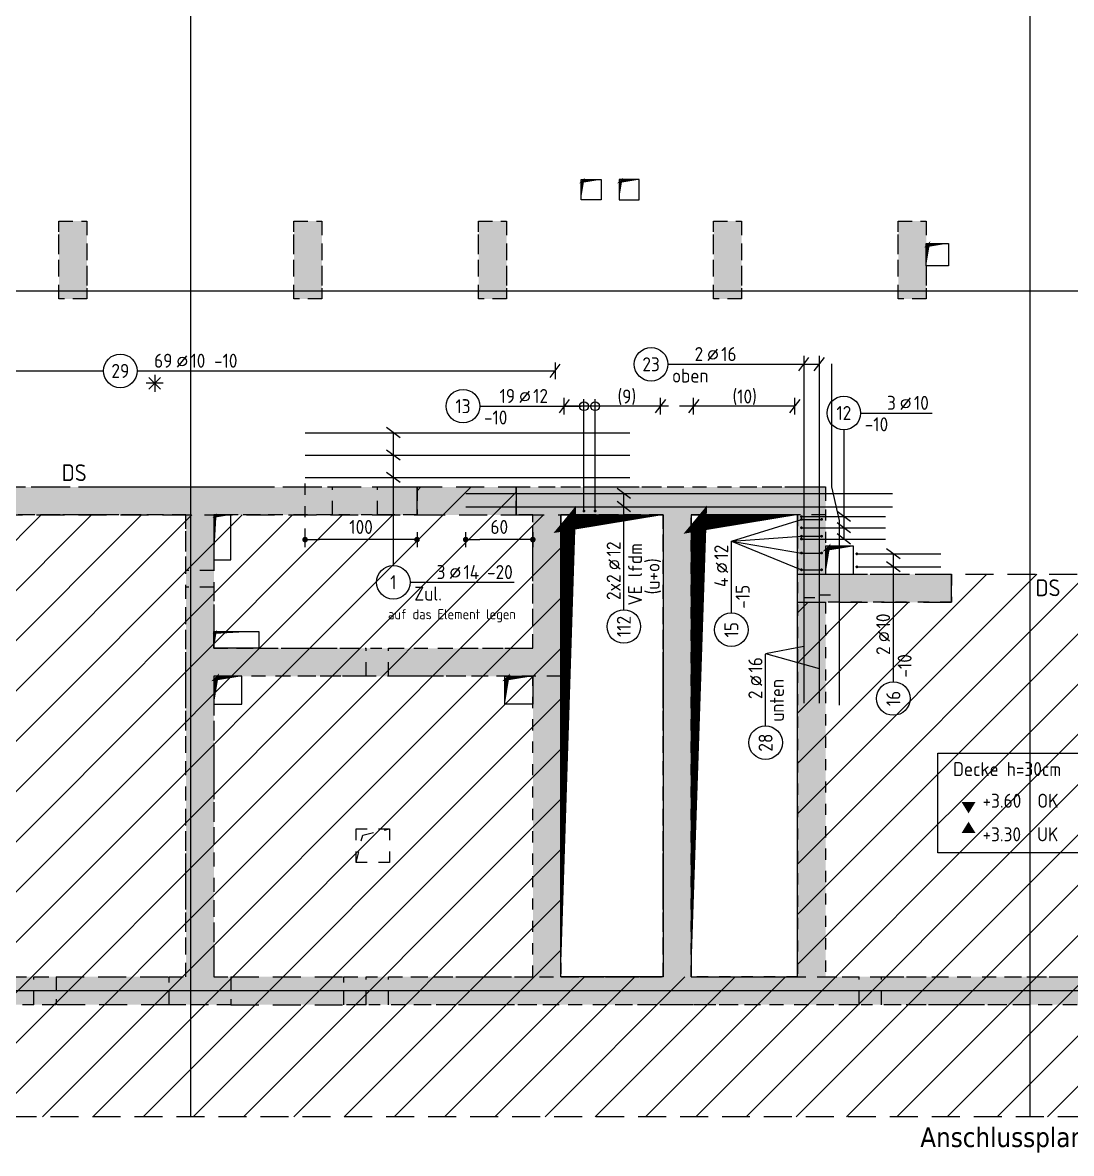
# Model space of a CAD drawing. Extents: x -10 to 76.2, y -7.1 to 49.1.
# Drawn here: x 13.05 to 22.43, y 22 to 32.1 of the extents above; entities that cross this region are included whole.
import ezdxf
from ezdxf.enums import TextEntityAlignment as Align

# ---------------------------------------------------------------- set-up
doc = ezdxf.new("R2010")
doc.units = 0
doc.header["$LTSCALE"] = 0.5
for name, pattern in [('AUSGEZOGEN', [1000.01, 1000, 0.01]), ('DASHED', [0.75, 0.5, -0.25]), ('DOT', [0.175, 0.05, -0.125]), ('HIDDEN2', [0.187, 0.125, -0.062]), ('PUNKT', [0.175, 0.05, -0.125]), ('STRICHLINIE', [0.75, 0.5, -0.25]), ('VERDECKT', [0.375, 0.25, -0.125])]:
    doc.linetypes.add(name, pattern=pattern)
for name, color, linetype in [('ACHSEN', 7, 'Continuous'), ('BETON', 7, 'Continuous'), ('DD', 7, 'Continuous'), ('DS', 7, 'Continuous'), ('EG', 7, 'Continuous'), ('grau_dunkel', 7, 'Continuous'), ('grau_hell', 7, 'Continuous'), ('grau_mittel', 7, 'Continuous'), ('HILFE', 7, 'Continuous'), ('koten', 7, 'Continuous'), ('MASSE', 7, 'Continuous'), ('OBJEKT', 7, 'Continuous'), ('RND', 7, 'Continuous'), ('SCHATTEN', 7, 'Continuous'), ('TEXT', 7, 'Continuous'), ('VERDECKT', 7, 'Continuous'), ('VERDECKT2', 7, 'Continuous')]:
    doc.layers.add(name, color=color, linetype=linetype)
doc.layers.add('NOPLOT', color=7, linetype='Continuous', plot=False)
doc.styles.add('helv', font='tahoma.ttf')
doc.styles.add('txt', font='isocp.shx')
doc.dimstyles.new('DOT_I', dxfattribs={"dimscale": 0.5, "dimtxt": 0.25, "dimasz": 0.25, "dimexe": 0.1, "dimexo": 0.3, "dimgap": 0.1, "dimtad": 1, "dimdec": 3, "dimzin": 3, "dimtxsty": 'txt', "dimblk": 'DOT', "dimblk1": 'DOT', "dimblk2": 'DOT', "dimsah": 1, "dimcen": 0.1, "dimse1": 1, "dimse2": 1, "dimazin": 0, "dimtfac": 1, "dimtdec": 4, "dimtix": 1, "dimtmove": 2, "dimatfit": 3, "dimfxl": 0, "dimtvp": 1, "dimtolj": 1, "dimtzin": 0, "dimarcsym": 0})

# ---------------------------------------------------------------- blocks, each defined once
blk = doc.blocks.new('okrd_o')
at = {"layer": 'koten', "color": 7, "linetype": 'Continuous'}
blk.add_solid([(-0.125, 0.202), (0.125, 0.202), (0, 0)], dxfattribs=at)
at = {"layer": 'koten', "style": 'txt'}
blk.add_attdef('OKRD', (0.25, 0.1), '', height=0.25, dxfattribs=at)
blk = doc.blocks.new('okrd_u')
at = {"layer": 'koten', "color": 7, "linetype": 'Continuous'}
blk.add_solid([(-0.125, -0.202), (0.125, -0.202), (0, 0)], dxfattribs=at)
at = {"layer": 'koten', "style": 'txt'}
blk.add_attdef('OKRD', (0.25, -0.35), '', height=0.25, dxfattribs=at)
blk = doc.blocks.new('lei_gre')
at = {"layer": 'RND', "color": 7, "linetype": 'Continuous'}
for p, q in [((-0.09, -0.12), (0.09, 0.12)), ((0, 0.15), (0, -0.15))]:
    blk.add_line(p, q, dxfattribs=at)
blk = doc.blocks.new('RND_LEI')
at = {"layer": 'RND', "color": 7, "linetype": 'Continuous'}
blk.add_line((1.022, 0.066), (1.19, 0.27), dxfattribs=at)
for centre, radius in [((0, 0), 0.3), ((1.106, 0.168), 0.075)]:
    blk.add_circle(centre, radius, dxfattribs=at)
at = {"layer": 'RND', "color": 7, "linetype": 'Continuous', "style": 'txt'}
blk.add_attdef('ANZ', text='', height=0.25, dxfattribs=at).set_placement((0.931, 0.057), align=Align.RIGHT)
for tag, p in [('DUM', (1.253, 0.057)), ('ABSTD', (1.674, 0.057)), ('POSTXT', (0.374, -0.327))]:
    blk.add_attdef(tag, p, '', height=0.25, dxfattribs=at)
blk.add_attdef('POSL', text='', height=0.25, dxfattribs=at).set_placement((0, 0), align=Align.MIDDLE)
blk = doc.blocks.new('DOT')
at = {"layer": 'MASSE', "color": 7, "linetype": 'Continuous'}
for p, q in [((0, 0), (-1, 0)), ((0, 0.54), (0, -0.54))]:
    blk.add_line(p, q, dxfattribs=at)
at = {"layer": 'MASSE', "color": 7, "linetype": 'Continuous', "const_width": 0.2}
blk.add_lwpolyline([(-0.1, 0, 1), (0.1, 0, 1)], format="xyb", close=True, dxfattribs=at)
blk = doc.blocks.new('*D134')
at = {"layer": 'Defpoints', "color": 0, "linetype": 'AUSGEZOGEN', "transparency": 16777216}
for p in [(17.014, 27.481), (17.014, 27.481), (17.614, 27.481)]:
    blk.add_point(p, dxfattribs=at)
at = {"layer": 'MASSE', "color": 0, "linetype": 'AUSGEZOGEN', "lineweight": -2, "transparency": 16777216}
blk.add_line((17.489, 27.481), (17.139, 27.481), dxfattribs=at)
at = {"layer": 'MASSE', "color": 0, "linetype": 'AUSGEZOGEN', "lineweight": -2, "transparency": 16777216, "xscale": 0.125, "yscale": 0.125, "zscale": 0.125, "rotation": 180}
blk.add_blockref('DOT', (17.014, 27.481), dxfattribs=at)
at = {"layer": 'MASSE', "color": 0, "linetype": 'AUSGEZOGEN', "lineweight": -2, "transparency": 16777216, "xscale": 0.125, "yscale": 0.125, "zscale": 0.125}
blk.add_blockref('DOT', (17.614, 27.481), dxfattribs=at)
at = {"layer": 'MASSE', "color": 0, "linetype": 'AUSGEZOGEN', "transparency": 16777216, "insert": (17.314, 27.594), "char_height": 0.125, "attachment_point": 5, "style": 'txt'}
blk.add_mtext('\\A1;60', dxfattribs=at)
blk = doc.blocks.new('*D135')
at = {"layer": 'Defpoints', "color": 0, "linetype": 'AUSGEZOGEN', "transparency": 16777216}
for p in [(15.579, 27.481), (15.579, 27.481), (16.579, 27.481)]:
    blk.add_point(p, dxfattribs=at)
at = {"layer": 'MASSE', "color": 0, "linetype": 'AUSGEZOGEN', "lineweight": -2, "transparency": 16777216}
blk.add_line((16.454, 27.481), (15.704, 27.481), dxfattribs=at)
at = {"layer": 'MASSE', "color": 0, "linetype": 'AUSGEZOGEN', "lineweight": -2, "transparency": 16777216, "xscale": 0.125, "yscale": 0.125, "zscale": 0.125, "rotation": 180}
blk.add_blockref('DOT', (15.579, 27.481), dxfattribs=at)
at = {"layer": 'MASSE', "color": 0, "linetype": 'AUSGEZOGEN', "lineweight": -2, "transparency": 16777216, "xscale": 0.125, "yscale": 0.125, "zscale": 0.125}
blk.add_blockref('DOT', (16.579, 27.481), dxfattribs=at)
at = {"layer": 'MASSE', "color": 0, "linetype": 'AUSGEZOGEN', "transparency": 16777216, "insert": (16.079, 27.594), "char_height": 0.125, "attachment_point": 5, "style": 'txt'}
blk.add_mtext('\\A1;100', dxfattribs=at)
blk = doc.blocks.new('748860')
at = {"layer": 'HILFE', "color": 102, "linetype": 'AUSGEZOGEN'}
for p, q in [((0.075, 0), (-0.075, 0)), ((0.053, -0.053), (-0.053, 0.053)), ((0.053, 0.053), (-0.053, -0.053)), ((0, 0.075), (0, -0.075))]:
    blk.add_line(p, q, dxfattribs=at)

msp = doc.modelspace()

# ---------------------------------------------------------------- hatches: boundary and pattern name
at = {"layer": 'EG', "linetype": 'AUSGEZOGEN'}
h = msp.add_hatch(dxfattribs=at)
h.set_pattern_fill('DOTS', scale=0.8, double=1)
h.set_pattern_definition([(0, (-74.13047, 377.732794), (0.025, 0.05), [0, -0.05])])
h.paths.add_polyline_path([(39.4295, 37.5263), (39.4295, 29.8263), (39.2795, 29.8263), (39.2795, 29.5763), (39.6795, 29.5763), (39.6795, 37.5263), (43.1545, 37.5263), (43.1545, 32.8263), (43.4545, 32.8263), (43.4545, 37.8263), (36.9295, 37.8263), (36.9295, 29.5763), (38.3945, 29.5763), (38.3945, 29.8263), (37.1795, 29.8263), (37.1795, 37.5263)])
h.paths.add_polyline_path([(43.1545, 29.5763), (43.4545, 29.5763), (43.4545, 30.3263), (43.1545, 30.3263)], flags=17)
h.paths.add_polyline_path([(43.4545, 23.3013), (43.4545, 23.6013), (43.1545, 23.6013), (43.1545, 23.3013)])
h.paths.add_polyline_path([(8.4295, 27.7013), (14.5145, 27.7013), (14.5145, 23.5763), (14.3645, 23.5763), (14.3645, 23.3263), (14.9145, 23.3263), (14.9145, 23.5763), (14.7645, 23.5763), (14.7645, 26.2613), (17.6145, 26.2613), (17.6145, 23.5763), (15.9245, 23.5763), (15.9245, 23.3263), (28.8495, 23.3263), (28.8495, 23.5763), (20.2295, 23.5763), (20.2295, 26.9213), (21.3545, 26.9213), (21.3545, 27.1713), (20.2295, 27.1713), (20.2295, 27.9513), (17.4645, 27.9513), (17.4645, 27.7013), (17.6145, 27.7013), (17.6145, 26.5113), (14.7645, 26.5113), (14.7645, 27.7013), (16.5795, 27.7013), (16.5795, 27.9513), (8.1795, 27.9513), (8.1795, 23.3263), (8.5792, 23.3263), (8.5792, 23.5763), (8.4295, 23.5763)])
h.paths.add_polyline_path([(9.5895, 23.5763), (9.5895, 23.3263), (13.3545, 23.3263), (13.3545, 23.5763)], flags=17)
h.paths.add_polyline_path([(17.8645, 23.5763), (18.7795, 23.5763), (18.7795, 27.7013), (17.8645, 27.7013)], flags=16)
h.paths.add_polyline_path([(19.9795, 27.7013), (19.0295, 27.7013), (19.0295, 23.5763), (19.9795, 23.5763)], flags=16)
h.paths.add_polyline_path([(22.7545, 27.1713), (22.7545, 26.9213), (25.1045, 26.9213), (25.1045, 27.1713)], flags=17)
h.paths.add_polyline_path([(28.6545, 26.9213), (28.6545, 27.1713), (26.5045, 27.1713), (26.5045, 26.9213)], flags=17)
h.paths.add_polyline_path([(30.0545, 27.1713), (30.0545, 26.9213), (31.1045, 26.9213), (31.1045, 23.5763), (29.8595, 23.5763), (29.8595, 23.3263), (31.5045, 23.3263), (31.5045, 23.5763), (31.3545, 23.5763), (31.3545, 25.5513), (31.5045, 25.5513), (31.5045, 25.8013), (31.3545, 25.8013), (31.3545, 27.7013), (36.9295, 27.7013), (36.9295, 26.836), (37.1795, 26.836), (37.1795, 27.9513), (31.1045, 27.9513), (31.1045, 27.1713)])
h.paths.add_polyline_path([(32.3895, 25.8013), (32.3895, 25.5513), (33.9795, 25.5513), (33.9795, 23.5763), (32.3895, 23.5763), (32.3895, 23.3263), (37.1795, 23.3263), (37.1795, 24.0363), (36.9295, 24.0363), (36.9295, 23.5763), (34.2295, 23.5763), (34.2295, 25.5513), (36.9295, 25.5513), (36.9295, 25.0863), (37.1795, 25.0863), (37.1795, 25.951), (36.9295, 25.951), (36.9295, 25.8013)])
h.paths.add_polyline_path([(34.2295, 29.6313), (34.4795, 29.6313), (34.4795, 30.3263), (34.2295, 30.3263)])
h.paths.add_polyline_path([(32.3795, 30.3263), (32.1295, 30.3263), (32.1295, 29.6313), (32.3795, 29.6313)])
h.paths.add_polyline_path([(30.7295, 30.3263), (30.4795, 30.3263), (30.4795, 29.6313), (30.7295, 29.6313)])
h.paths.add_polyline_path([(28.6295, 30.3263), (28.3795, 30.3263), (28.3795, 29.6313), (28.6295, 29.6313)])
h.paths.add_polyline_path([(26.7295, 29.6313), (26.9795, 29.6313), (26.9795, 30.3263), (26.7295, 30.3263)])
h.paths.add_polyline_path([(24.8795, 30.3263), (24.6295, 30.3263), (24.6295, 29.6313), (24.8795, 29.6313)])
h.paths.add_polyline_path([(23.2295, 30.3263), (22.9795, 30.3263), (22.9795, 29.6313), (23.2295, 29.6313)])
h.paths.add_polyline_path([(21.1295, 30.3263), (20.8795, 30.3263), (20.8795, 29.6313), (21.1295, 29.6313)])
h.paths.add_polyline_path([(19.4795, 30.3263), (19.2295, 30.3263), (19.2295, 29.6313), (19.4795, 29.6313)])
h.paths.add_polyline_path([(17.3795, 30.3263), (17.1295, 30.3263), (17.1295, 29.6313), (17.3795, 29.6313)])
h.paths.add_polyline_path([(15.4795, 29.6313), (15.7295, 29.6313), (15.7295, 30.3263), (15.4795, 30.3263)])
h.paths.add_polyline_path([(13.3795, 29.6313), (13.6295, 29.6313), (13.6295, 30.3263), (13.3795, 30.3263)])
h.paths.add_polyline_path([(9.4645, 29.8263), (9.4645, 29.5763), (10.9295, 29.5763), (10.9295, 37.8263), (4.5295, 37.8263), (4.5295, 30.7513), (4.4795, 30.7513), (4.4795, 26.0213), (4.0245, 26.0213), (4.0245, 25.7213), (4.6895, 25.7213), (4.6895, 37.5263), (8.1795, 37.5263), (8.1795, 29.5763), (8.5795, 29.5763), (8.5795, 29.8263), (8.4295, 29.8263), (8.4295, 37.5263), (10.6795, 37.5263), (10.6795, 29.8263)])
h.paths.add_polyline_path([(14.7045, 37.5263), (14.7045, 37.8263), (14.4045, 37.8263), (14.4045, 37.5263)])
h.paths.add_polyline_path([(21.9045, 37.8263), (21.9045, 37.5263), (22.2045, 37.5263), (22.2045, 37.8263)])
h.paths.add_polyline_path([(29.7045, 37.5263), (29.7045, 37.8263), (29.4045, 37.8263), (29.4045, 37.5263)])
h.paths.add_polyline_path([(4.4795, 22.3263), (4.6895, 22.3263), (4.6895, 23.6713), (4.0245, 23.6713), (4.0245, 23.3713), (4.4795, 23.3713)])
at = {"layer": 'grau_hell', "linetype": 'AUSGEZOGEN'}
h = msp.add_hatch(dxfattribs=at)
h.set_pattern_fill('ANSI31', color=9, scale=0.1, style=0, double=1)
h.set_pattern_definition([(45, (74.48588, 23.86048), (-0.2245064, 0.2245064), [])])
h.paths.add_polyline_path([(8.1795, 32.3363), (6.7295, 32.3363), (6.7295, 32.1963), (6.2045, 32.1963), (6.2045, 32.3363), (4.5295, 32.3363), (4.5295, 30.7513), (4.4795, 30.7513), (4.4795, 26.0213), (4.0245, 26.0213), (4.0245, 23.3713), (4.4795, 23.3713), (4.4795, 22.3263), (43.4545, 22.3263), (43.4545, 33.3363), (41.7045, 33.3363), (41.7045, 33.1963), (41.1295, 33.1963), (41.1295, 33.3363), (39.6795, 33.3363), (39.6795, 29.5763), (39.2795, 29.5763), (39.2795, 29.8263), (38.3945, 29.8263), (38.3945, 29.5763), (36.9295, 29.5763), (36.9295, 27.7013), (31.3545, 27.7013), (31.3545, 23.3263), (23.867, 23.3263), (23.867, 26.9213), (22.7545, 26.9213), (22.7545, 27.1713), (21.3545, 27.1713), (21.3545, 26.9213), (19.9795, 26.9213), (19.9795, 23.5763), (17.8645, 23.5763), (17.8645, 27.7013), (17.4645, 27.7013), (17.4645, 27.9513), (16.5795, 27.9513), (16.5795, 27.7013), (10.9295, 27.7013), (10.9295, 29.5763), (9.4645, 29.5763), (9.4645, 29.8263), (8.5795, 29.8263), (8.5795, 29.5763), (8.1795, 29.5763)])
at = {"layer": 'grau_hell'}
h = msp.add_hatch(color=9, dxfattribs=at)
h.paths.add_polyline_path([(15.8245, 27.9513), (15.8245, 27.7013), (16.2245, 27.7013), (16.2245, 27.9513)])
h.paths.add_polyline_path([(9.8294, 29.8263), (9.6295, 29.8263), (9.6295, 29.5763), (9.8294, 29.5763)])
h = msp.add_hatch(color=9, dxfattribs=at)
h.paths.add_polyline_path([(19.9795, 27.1713), (19.9795, 26.9213), (21.3545, 26.9213), (21.3545, 27.1713)])
h.paths.add_polyline_path([(23.867, 26.9213), (23.867, 23.5763), (24.217, 23.5763), (24.217, 27.1713), (22.7545, 27.1713), (22.7545, 26.9213)])
at = {"layer": 'grau_mittel'}
h = msp.add_hatch(color=61, dxfattribs=at)
h.paths.add_polyline_path([(43.1545, 33.5443), (43.1545, 32.8263), (43.4545, 32.8263), (43.4545, 37.8263), (36.9295, 37.8263), (36.9295, 36.2863), (37.1795, 36.2863), (37.1795, 37.5263), (39.4295, 37.5263), (39.4295, 29.8263), (38.3045, 29.8263), (38.3045, 29.5763), (39.6795, 29.5763), (39.6795, 37.5263), (43.1545, 37.5263)])
h.paths.add_polyline_path([(43.4545, 32.8263), (43.1545, 32.8263), (43.1545, 30.3263), (43.4545, 30.3263)], flags=17)
h.paths.add_polyline_path([(43.4545, 30.3263), (43.1545, 30.3263), (43.1545, 29.5763), (43.4545, 29.5763)], flags=17)
h.paths.add_polyline_path([(43.1545, 23.6013), (43.4545, 23.6013), (43.4545, 29.5763), (43.1545, 29.5763)])
h.paths.add_polyline_path([(43.4545, 23.3013), (43.4545, 23.6013), (43.1545, 23.6013), (43.1545, 23.3013)])
h.paths.add_polyline_path([(43.4545, 23.3013), (43.1545, 23.3013), (43.1545, 22.3263), (43.4545, 22.3263)])
h.paths.add_polyline_path([(37.1795, 36.2863), (36.9295, 36.2863), (36.9295, 35.1513), (37.1795, 35.1513)], flags=17)
h.paths.add_polyline_path([(36.9295, 29.8263), (35.8795, 29.8263), (35.8795, 29.5763), (37.1795, 29.5763), (37.1795, 35.1513), (36.9295, 35.1513)])
h.paths.add_polyline_path([(37.3795, 29.8263), (37.1795, 29.8263), (37.1795, 29.5763), (37.3795, 29.5763)], flags=17)
h.paths.add_polyline_path([(38.3045, 29.5763), (38.3045, 29.8263), (37.5794, 29.8263), (37.5794, 29.5763)], flags=17)
h.paths.add_polyline_path([(35.8795, 28.5013), (36.1295, 28.5013), (36.1295, 29.5763), (35.8795, 29.5763)])
h.paths.add_polyline_path([(36.7295, 27.9513), (36.7295, 27.7013), (37.1795, 27.7013), (37.1795, 27.9513)])
h.paths.add_polyline_path([(36.1295, 27.7013), (36.1295, 27.9513), (33.3345, 27.9513), (33.3345, 27.7013)])
h.paths.add_polyline_path([(32.7345, 27.7013), (32.7345, 27.9513), (31.1045, 27.9513), (31.1045, 26.9213), (31.3545, 26.9213), (31.3545, 27.7013)])
h.paths.add_polyline_path([(31.3545, 26.7213), (31.1045, 26.7213), (31.1045, 25.5513), (31.5045, 25.5513), (31.5045, 25.8013), (31.3545, 25.8013), (31.3545, 25.8013)])
h.paths.add_polyline_path([(32.3895, 25.5513), (32.3895, 25.8013), (31.5045, 25.8013), (31.5045, 25.5513)])
h.paths.add_polyline_path([(32.3895, 25.8013), (32.3895, 25.5513), (33.9795, 25.5513), (33.9795, 23.5763), (33.6945, 23.5763), (33.6945, 23.3263), (37.1795, 23.3263), (37.1795, 24.0363), (36.9295, 24.0363), (36.9295, 23.5763), (34.2295, 23.5763), (34.2295, 25.5513), (36.9295, 25.5513), (36.9295, 25.0863), (37.1795, 25.0863), (37.1795, 25.3363), (37.0995, 25.3363), (37.0995, 25.4863), (37.1795, 25.4863), (37.1795, 25.951), (36.9295, 25.951), (36.9295, 25.8013)])
h.paths.add_polyline_path([(36.9295, 25.951), (37.1795, 25.951), (37.1795, 26.836), (36.9295, 26.836)])
h.paths.add_polyline_path([(37.1795, 26.836), (37.1795, 27.1013), (36.9295, 27.1013), (36.9295, 26.836)])
h.paths.add_polyline_path([(37.1795, 25.0863), (36.9295, 25.0863), (36.9295, 24.0363), (37.1795, 24.0363)], flags=17)
h.paths.add_polyline_path([(32.3895, 23.5763), (32.3895, 23.3263), (33.0945, 23.3263), (33.0945, 23.5763)])
h.paths.add_polyline_path([(32.3895, 23.3263), (32.3895, 23.5763), (31.5045, 23.5763), (31.5045, 23.3263)])
h.paths.add_polyline_path([(31.5045, 23.3263), (31.5045, 23.5763), (31.3545, 23.5763), (31.3545, 25.3513), (31.1045, 25.3513), (31.1045, 23.5763), (30.1045, 23.5763), (30.1045, 23.3263)])
h.paths.add_polyline_path([(20.7295, 23.5763), (20.7295, 23.3263), (29.9045, 23.3263), (29.9045, 23.5763)])
h.paths.add_polyline_path([(20.5295, 23.3263), (20.5295, 23.5763), (19.0295, 23.5763), (19.0295, 27.7013), (19.9795, 27.7013), (20.2295, 27.7013), (20.2295, 27.9513), (17.4645, 27.9513), (17.4645, 27.7013), (17.6145, 27.7013), (17.6145, 26.5113), (16.3245, 26.5113), (16.3245, 26.2613), (17.8645, 26.2613), (17.8645, 27.7013), (18.7795, 27.7013), (18.7795, 23.5763), (17.8645, 23.5763), (16.3245, 23.5763), (16.3245, 23.3263)])
h.paths.add_polyline_path([(15.9245, 23.3263), (16.1245, 23.3263), (16.1245, 23.5763), (15.9245, 23.5763)])
h.paths.add_polyline_path([(15.9245, 23.3263), (15.9245, 23.5763), (14.9145, 23.5763), (14.9145, 23.3263)])
h.paths.add_polyline_path([(14.9145, 23.3263), (14.9145, 23.5763), (14.7645, 23.5763), (14.7645, 26.2613), (15.0145, 26.2613), (16.1245, 26.2613), (16.1245, 26.5113), (14.7645, 26.5113), (14.7645, 26.6613), (14.7645, 27.0563), (14.5145, 27.0563), (14.5145, 23.5763), (14.3645, 23.5763), (14.3645, 23.3263)])
h.paths.add_polyline_path([(14.3645, 23.3263), (14.3645, 23.5763), (13.3545, 23.5763), (13.3545, 23.3263)])
h.paths.add_polyline_path([(13.1545, 23.3263), (13.3545, 23.3263), (13.3545, 23.5763), (13.1545, 23.5763)], flags=16)
h.paths.add_polyline_path([(12.9545, 23.3263), (12.9545, 23.5763), (9.9895, 23.5763), (9.9895, 23.3263)], flags=16)
h.paths.add_polyline_path([(9.5895, 23.3263), (9.7895, 23.3263), (9.7895, 23.5763), (9.5895, 23.5763)], flags=16)
h.paths.add_polyline_path([(9.5895, 23.3263), (9.5895, 23.5763), (8.5795, 23.5763), (8.5795, 23.3263)])
h.paths.add_polyline_path([(8.5795, 23.3263), (8.5795, 23.5763), (8.4295, 23.5763), (8.4295, 27.7013), (14.5145, 27.7013), (14.5145, 27.2063), (14.7645, 27.2063), (14.7645, 27.7013), (14.9145, 27.7013), (15.8245, 27.7013), (15.8245, 27.9513), (8.1795, 27.9513), (8.1795, 23.3263)])
h.paths.add_polyline_path([(16.5795, 27.7013), (16.5795, 27.9513), (16.2245, 27.9513), (16.2245, 27.7013)])
h.paths.add_polyline_path([(17.4645, 27.7013), (17.4645, 27.9513), (16.5795, 27.9513), (16.5795, 27.7013)], flags=17)
h.paths.add_polyline_path([(10.6795, 27.9513), (10.9295, 27.9513), (10.9295, 29.5763), (10.6795, 29.5763)])
h.paths.add_polyline_path([(10.9295, 37.8263), (4.5295, 37.8263), (4.5295, 30.7513), (4.4795, 30.7513), (4.4795, 26.0213), (4.0245, 26.0213), (4.0245, 25.7213), (4.6895, 25.7213), (4.6895, 37.5263), (4.7545, 37.5263), (4.7545, 37.5263), (8.1795, 37.5263), (8.1795, 32.6613), (8.1795, 29.5763), (9.5545, 29.5763), (9.5545, 29.8263), (8.4295, 29.8263), (8.4295, 37.5263), (8.6295, 37.5263), (10.6795, 37.5263), (10.6795, 36.2863), (10.9295, 36.2863)])
h.paths.add_polyline_path([(10.6795, 35.1513), (10.9295, 35.1513), (10.9295, 36.2863), (10.6795, 36.2863)])
h.paths.add_polyline_path([(10.6795, 29.5763), (10.9295, 29.5763), (10.9295, 35.1513), (10.6795, 35.1513)])
h.paths.add_polyline_path([(9.9795, 29.8263), (9.8294, 29.8263), (9.8294, 29.5763), (10.6795, 29.5763), (10.6795, 29.8263)], flags=17)
h.paths.add_polyline_path([(9.6295, 29.8263), (9.5545, 29.8263), (9.5545, 29.5763), (9.6295, 29.5763)], flags=17)
h.paths.add_polyline_path([(10.9295, 37.8263), (10.9295, 37.5263), (14.4045, 37.5263), (14.4045, 37.8263)])
h.paths.add_polyline_path([(14.7045, 37.8263), (14.4045, 37.8263), (14.4045, 37.5263), (14.7045, 37.5263)])
h.paths.add_polyline_path([(21.9045, 37.5263), (21.9045, 37.8263), (14.7045, 37.8263), (14.7045, 37.5263)])
h.paths.add_polyline_path([(22.2045, 37.5263), (22.2045, 37.8263), (21.9045, 37.8263), (21.9045, 37.5263)])
h.paths.add_polyline_path([(29.4045, 37.5263), (29.4045, 37.8263), (22.2045, 37.8263), (22.2045, 37.5263)])
h.paths.add_polyline_path([(29.4045, 37.5263), (29.7045, 37.5263), (29.7045, 37.8263), (29.4045, 37.8263)])
h.paths.add_polyline_path([(36.9295, 37.5263), (36.9295, 37.8263), (29.7045, 37.8263), (29.7045, 37.5263)])
h.paths.add_polyline_path([(4.7545, 25.7213), (4.4045, 25.7213), (4.4045, 23.6713), (4.7545, 23.6713)])
h.paths.add_polyline_path([(4.0245, 23.6713), (4.0245, 23.3713), (4.4795, 23.3713), (4.4795, 22.3263), (4.6895, 22.3263), (4.6895, 23.6713)])
h.paths.add_polyline_path([(13.3795, 29.6313), (13.6295, 29.6313), (13.6295, 30.3263), (13.3795, 30.3263)])
h.paths.add_polyline_path([(15.4795, 29.6313), (15.7295, 29.6313), (15.7295, 30.3263), (15.4795, 30.3263)])
h.paths.add_polyline_path([(17.3795, 30.3263), (17.1295, 30.3263), (17.1295, 29.6313), (17.3795, 29.6313)])
h.paths.add_polyline_path([(19.4795, 30.3263), (19.2295, 30.3263), (19.2295, 29.6313), (19.4795, 29.6313)])
h.paths.add_polyline_path([(20.8795, 29.6313), (21.1295, 29.6313), (21.1295, 30.3263), (20.8795, 30.3263)])
h.paths.add_polyline_path([(23.2295, 30.3263), (22.9795, 30.3263), (22.9795, 29.6313), (23.2295, 29.6313)])
h.paths.add_polyline_path([(24.6295, 29.6313), (24.8795, 29.6313), (24.8795, 30.3263), (24.6295, 30.3263)])
h.paths.add_polyline_path([(26.9795, 30.3263), (26.7295, 30.3263), (26.7295, 29.6313), (26.9795, 29.6313)])
h.paths.add_polyline_path([(28.6295, 30.3263), (28.3795, 30.3263), (28.3795, 29.6313), (28.6295, 29.6313)])
h.paths.add_polyline_path([(30.7295, 30.3263), (30.4795, 30.3263), (30.4795, 29.6313), (30.7295, 29.6313)])
h.paths.add_polyline_path([(32.3795, 30.3263), (32.1295, 30.3263), (32.1295, 29.6313), (32.3795, 29.6313)])
h.paths.add_polyline_path([(34.4795, 30.3263), (34.2295, 30.3263), (34.2295, 29.6313), (34.4795, 29.6313)])
h.paths.add_polyline_path([(39.6795, 29.8263), (39.6795, 29.5763), (43.1545, 29.5763), (43.1545, 29.8263)])

# ---------------------------------------------------------------- linework, layer by layer
at = {"layer": 'ACHSEN', "color": 140, "linetype": 'AUSGEZOGEN'}
for p, q in [((14.5545, 39.8263), (14.5545, 22.3263)), ((22.0545, 39.8263), (22.0545, 22.3263)), ((43.4545, 29.7013), (2.2545, 29.7013)), ((43.4545, 23.4513), (2.2545, 23.4513))]:
    msp.add_line(p, q, dxfattribs=at)
at = {"layer": 'BETON', "color": 6, "linetype": 'AUSGEZOGEN'}
for points in [[(18.0445, 30.6963), (18.2245, 30.6963), (18.2245, 30.5163), (18.0445, 30.5163)], [(18.5645, 30.6963), (18.3845, 30.6963), (18.3845, 30.5163), (18.5645, 30.5163)], [(21.1295, 30.1263), (21.3295, 30.1263), (21.3295, 29.9263), (21.1295, 29.9263)], [(14.9145, 27.7013), (14.7645, 27.7013), (14.7645, 27.3013), (14.9145, 27.3013)], [(18.7795, 23.5763), (17.8645, 23.5763), (17.8645, 27.7013), (18.7795, 27.7013)], [(19.0295, 23.5763), (19.9795, 23.5763), (19.9795, 27.7013), (19.0295, 27.7013)], [(20.4795, 27.4213), (20.2295, 27.4213), (20.2295, 27.1713), (20.4795, 27.1713)], [(14.7645, 26.6613), (15.1645, 26.6613), (15.1645, 26.5113), (14.7645, 26.5113)], [(15.0145, 26.2613), (14.7645, 26.2613), (14.7645, 26.0113), (15.0145, 26.0113)], [(17.3645, 26.2613), (17.6145, 26.2613), (17.6145, 26.0113), (17.3645, 26.0113)]]:
    msp.add_lwpolyline(points, close=True, dxfattribs=at)
at = {"layer": 'DD', "color": 7, "linetype": 'HIDDEN2'}
for p, q in [((16.0936, 24.8413), (16.3345, 24.8963)), ((16.0345, 24.5963), (16.0936, 24.8413))]:
    msp.add_line(p, q, dxfattribs=at)
msp.add_lwpolyline([(16.0345, 24.8963), (16.3345, 24.8963), (16.3345, 24.5963), (16.0345, 24.5963)], close=True, dxfattribs=at)
at = {"layer": 'DS', "color": 1, "linetype": 'DASHED'}
for p, q in [((10.9295, 27.9513), (17.4645, 27.9513)), ((16.5795, 27.7013), (16.5795, 27.9513)), ((17.4645, 27.9513), (17.4645, 27.7013)), ((10.9295, 27.7013), (16.5795, 27.7013)), ((17.4645, 27.7013), (17.8645, 27.7013)), ((19.9795, 27.1713), (24.217, 27.1713)), ((21.3545, 26.9213), (21.3545, 27.1713)), ((19.9795, 26.9213), (21.3545, 26.9213))]:
    msp.add_line(p, q, dxfattribs=at)
at = {"layer": 'EG', "color": 7, "linetype": 'PUNKT', "lineweight": -2}
for points in [[(13.3795, 30.3263), (13.6295, 30.3263), (13.6295, 29.6313), (13.3795, 29.6313)], [(15.4795, 30.3263), (15.7295, 30.3263), (15.7295, 29.6313), (15.4795, 29.6313)], [(17.1295, 30.3263), (17.3795, 30.3263), (17.3795, 29.6313), (17.1295, 29.6313)], [(19.2295, 30.3263), (19.4795, 30.3263), (19.4795, 29.6313), (19.2295, 29.6313)], [(20.8795, 30.3263), (21.1295, 30.3263), (21.1295, 29.6313), (20.8795, 29.6313)], [(18.7795, 27.7013), (17.8645, 27.7013), (17.8645, 23.5763), (18.7795, 23.5763)], [(19.0295, 27.7013), (19.9795, 27.7013), (19.9795, 23.5763), (19.0295, 23.5763)], [(9.5895, 23.5763), (13.3545, 23.5763), (13.3545, 23.3263), (9.5895, 23.3263)]]:
    msp.add_lwpolyline(points, close=True, dxfattribs=at)
for points in [[(8.1795, 27.9513), (16.5795, 27.9513), (16.5795, 27.7013), (14.7645, 27.7013), (14.7645, 26.5113), (17.6145, 26.5113), (17.6145, 27.7013), (17.4645, 27.7013), (17.4645, 27.9513), (20.2295, 27.9513), (20.2295, 27.1713), (21.3545, 27.1713), (21.3545, 26.9213), (20.2295, 26.9213), (20.2295, 23.5763), (28.8495, 23.5763)], [(28.8495, 23.3263), (15.9245, 23.3263), (15.9245, 23.5763), (17.6145, 23.5763), (17.6145, 26.2613), (14.7645, 26.2613), (14.7645, 23.5763), (14.9145, 23.5763), (14.9145, 23.3263), (14.3645, 23.3263), (14.3645, 23.5763), (14.5145, 23.5763), (14.5145, 27.7013), (8.4295, 27.7013), (8.4295, 23.5763), (8.5792, 23.5763), (8.5792, 23.3263), (8.1795, 23.3263), (8.1795, 27.9513)]]:
    msp.add_lwpolyline(points, dxfattribs=at)
at = {"layer": 'grau_dunkel', "color": 21}
for points in [[(17.8645, 23.5763, 0, 0.1335, 0), (17.9312, 27.7002, 0, 0, 0), (17.8705, 27.6269, 0.1492, 0, 0), (18.7795, 27.7013, 0, 0, 0)], [(19.0295, 23.5763, 0, 0.1388, 0), (19.0989, 27.7001, 0, 0, 0), (19.0358, 27.6241, 0.1549, 0, 0), (19.9795, 27.7013, 0, 0, 0)]]:
    msp.add_lwpolyline(points, format="xyseb", dxfattribs=at)
at = {"layer": 'HILFE', "color": 102, "linetype": 'DOT'}
msp.add_line((15.5795, 27.4812), (15.5795, 28.036), dxfattribs=at)
at = {"layer": 'HILFE', "color": 102, "linetype": 'DASHED'}
msp.add_line((43.5545, 22.3263), (2.7545, 22.3263), dxfattribs=at)
at = {"layer": 'NOPLOT', "color": 191, "linetype": 'Continuous'}
msp.add_lwpolyline([(20.2827, 29.0513), (20.2827, 27.9513), (20.3527, 27.6513), (20.3527, 26.0013)], dxfattribs=at)
at = {"layer": 'OBJEKT', "color": 1, "linetype": 'AUSGEZOGEN'}
msp.add_lwpolyline([(21.2334, 25.5722), (22.5452, 25.5722), (22.5452, 24.6831), (21.2334, 24.6831)], close=True, dxfattribs=at)
at = {"layer": 'RND', "color": 7, "linetype": 'AUSGEZOGEN'}
for p, q in [((10.9846, 28.9879), (13.7779, 28.9879)), ((14.0779, 28.9879), (17.8127, 28.9879)), ((18.8207, 29.0473), (19.4607, 29.0473)), ((17.1401, 28.6729), (18.0464, 28.6729)), ((18.7534, 28.6729), (17.8936, 28.6729)), ((19.9541, 28.6729), (19.0511, 28.6729)), ((20.5431, 28.6117), (21.1831, 28.6117)), ((18.427, 26.8552), (18.427, 27.5152)), ((19.3882, 26.8261), (19.3882, 27.4661)), ((16.5176, 27.1001), (17.4485, 27.1001)), ((20.8357, 26.2116), (20.8357, 26.8516)), ((19.6938, 25.8175), (19.6938, 26.4575))]:
    msp.add_line(p, q, dxfattribs=at)
at = {"layer": 'RND', "color": 102, "linetype": 'AUSGEZOGEN'}
for p, q in [((19.4607, 29.0473), (20.1742, 29.0473)), ((16.3676, 27.2501), (16.3676, 28.436)), ((20.3931, 28.4617), (20.3931, 27.4865)), ((18.427, 27.5152), (18.427, 27.8919)), ((19.3882, 27.4661), (20.0145, 27.6614)), ((19.3882, 27.4661), (20.0145, 27.5114)), ((19.3882, 27.4661), (20.0145, 27.2114)), ((19.3882, 27.4661), (20.0145, 27.3614)), ((20.8357, 26.8516), (20.8357, 27.354)), ((19.6938, 26.4634), (20.0349, 26.5294)), ((19.6938, 26.4634), (20.1742, 26.3284))]:
    msp.add_line(p, q, dxfattribs=at)
at = {"layer": 'RND', "color": 7, "linetype": 'VERDECKT'}
msp.add_line((19.0511, 28.6729), (18.7534, 28.6729), dxfattribs=at)
at = {"layer": 'RND', "color": 1, "linetype": 'AUSGEZOGEN'}
for points in [[(20.0349, 29.0213), (20.0349, 26.0213)], [(20.1742, 29.0213), (20.1742, 26.0213)], [(18.0707, 27.7363), (18.0707, 28.7363)], [(18.1707, 27.7363), (18.1707, 28.7363)], [(15.5795, 28.436), (18.4795, 28.436)], [(15.5795, 28.236), (18.4795, 28.236)], [(15.5795, 28.036), (18.4795, 28.036)], [(17.0145, 27.8919), (20.8295, 27.8919)], [(17.0145, 27.7752), (20.8295, 27.7752)], [(20.0145, 27.6865), (20.7645, 27.6865)], [(20.0145, 27.6614), (20.1945, 27.6614)], [(20.0145, 27.5865), (20.7645, 27.5865)], [(20.0145, 27.5114), (20.1945, 27.5114)], [(20.0145, 27.4865), (20.7645, 27.4865)], [(20.0145, 27.3614), (20.1945, 27.3614)], [(20.5095, 27.354), (21.2595, 27.354)], [(20.0145, 27.2114), (20.1945, 27.2114)], [(20.5095, 27.2377), (21.2595, 27.2377)]]:
    msp.add_lwpolyline(points, dxfattribs=at)
at = {"layer": 'RND', "color": 1, "linetype": 'HIDDEN2'}
for points in [[(20.0349, 29.0127), (20.0349, 26.9627), (20.2349, 26.9627)], [(20.1742, 29.0386), (20.1742, 26.9886), (20.3742, 26.9886)]]:
    msp.add_lwpolyline(points, dxfattribs=at)
at = {"layer": 'RND', "color": 7, "linetype": 'AUSGEZOGEN', "const_width": 0.0125}
for points in [[(18.0769, 27.7363, -1), (18.0644, 27.7363, -1)], [(18.1769, 27.7363, -1), (18.1644, 27.7363, -1)], [(20.0207, 27.6865, 1), (20.0082, 27.6865, 1)], [(20.0207, 27.6614, 1), (20.0082, 27.6614, 1)], [(20.0207, 27.5865, 1), (20.0082, 27.5865, 1)], [(20.2007, 27.6614, 1), (20.1882, 27.6614, 1)], [(20.0207, 27.5114, 1), (20.0082, 27.5114, 1)], [(20.0207, 27.4865, 1), (20.0082, 27.4865, 1)], [(20.2007, 27.5114, 1), (20.1882, 27.5114, 1)], [(20.0207, 27.3614, 1), (20.0082, 27.3614, 1)], [(20.2007, 27.3614, 1), (20.1882, 27.3614, 1)], [(20.5157, 27.354, 1), (20.5032, 27.354, 1)], [(20.0207, 27.2114, 1), (20.0082, 27.2114, 1)], [(20.2007, 27.2114, 1), (20.1882, 27.2114, 1)], [(20.5157, 27.2377, 1), (20.5032, 27.2377, 1)]]:
    msp.add_lwpolyline(points, format="xyb", close=True, dxfattribs=at)
at = {"layer": 'RND', "color": 7, "linetype": 'AUSGEZOGEN'}
for centre in [(18.0707, 28.6729), (18.1707, 28.6729)]:
    msp.add_circle(centre, 0.04, dxfattribs=at)
at = {"layer": 'SCHATTEN', "color": 1, "linetype": 'AUSGEZOGEN'}
for points in [[(18.0445, 30.5163, 0, 0.0294, 0), (18.0591, 30.6951, 0, 0, 0), (18.0457, 30.6816, 0.0294, 0, 0), (18.2245, 30.6963, 0, 0, 0)], [(18.3845, 30.5163, 0, 0.0294, 0), (18.3991, 30.6951, 0, 0, 0), (18.3857, 30.6816, 0.0294, 0, 0), (18.5645, 30.6963, 0, 0, 0)], [(21.1295, 29.9263, 0, 0.0326, 0), (21.1457, 30.1249, 0, 0, 0), (21.1308, 30.11, 0.0326, 0, 0), (21.3295, 30.1263, 0, 0, 0)], [(14.7645, 27.3013, 0, 0.0224, 0), (14.7756, 27.7009, 0, 0, 0), (14.7655, 27.6891, 0.0245, 0, 0), (14.9145, 27.7013, 0, 0, 0)], [(20.2295, 27.1713, 0, 0.0408, 0), (20.2498, 27.4196, 0, 0, 0), (20.2311, 27.4009, 0.0408, 0, 0), (20.4795, 27.4213, 0, 0, 0)], [(14.7645, 26.5113, 0, 0.0245, 0), (14.7766, 26.6603, 0, 0, 0), (14.7648, 26.6501, 0.0224, 0, 0), (15.1645, 26.6613, 0, 0, 0)], [(14.7645, 26.0113, 0, 0.0408, 0), (14.7848, 26.2596, 0, 0, 0), (14.7661, 26.2409, 0.0408, 0, 0), (15.0145, 26.2613, 0, 0, 0)], [(17.3645, 26.0113, 0, 0.0408, 0), (17.3848, 26.2596, 0, 0, 0), (17.3661, 26.2409, 0.0408, 0, 0), (17.6145, 26.2613, 0, 0, 0)]]:
    msp.add_lwpolyline(points, format="xyseb", dxfattribs=at)
at = {"layer": 'VERDECKT', "color": 7, "linetype": 'VERDECKT', "lineweight": -2}
for p, q in [((13.3795, 30.3263), (13.6295, 30.3263)), ((13.3795, 29.6313), (13.3795, 30.3263)), ((13.6295, 30.3263), (13.6295, 29.6313)), ((15.4795, 30.3263), (15.7295, 30.3263)), ((15.4795, 29.6313), (15.4795, 30.3263)), ((15.7295, 30.3263), (15.7295, 29.6313)), ((17.1295, 30.3263), (17.3795, 30.3263)), ((17.1295, 29.6313), (17.1295, 30.3263)), ((17.3795, 30.3263), (17.3795, 29.6313)), ((19.2295, 30.3263), (19.4795, 30.3263)), ((19.2295, 29.6313), (19.2295, 30.3263)), ((19.4795, 30.3263), (19.4795, 29.6313)), ((20.8795, 30.3263), (21.1295, 30.3263)), ((20.8795, 29.6313), (20.8795, 30.3263)), ((21.1295, 30.3263), (21.1295, 29.6313)), ((13.6295, 29.6313), (13.3795, 29.6313)), ((15.7295, 29.6313), (15.4795, 29.6313)), ((17.3795, 29.6313), (17.1295, 29.6313)), ((19.4795, 29.6313), (19.2295, 29.6313)), ((21.1295, 29.6313), (20.8795, 29.6313)), ((8.1795, 27.9513), (15.8245, 27.9513)), ((16.2245, 27.9513), (16.5795, 27.9513)), ((16.5795, 27.9513), (16.5795, 27.7013)), ((17.4645, 27.7013), (17.4645, 27.9513)), ((17.4645, 27.9513), (20.2295, 27.9513)), ((20.2295, 27.9513), (20.2295, 27.7013)), ((14.5145, 27.7013), (8.4295, 27.7013)), ((14.5145, 27.2063), (14.5145, 27.7013)), ((15.8245, 27.7013), (14.7645, 27.7013)), ((16.5795, 27.7013), (16.2245, 27.7013)), ((17.6145, 27.7013), (17.4645, 27.7013)), ((17.6145, 26.5113), (17.6145, 27.7013)), ((18.7795, 27.7013), (17.8645, 27.7013)), ((17.8645, 27.7013), (17.8645, 26.2613)), ((18.7795, 23.5763), (18.7795, 27.7013)), ((20.2295, 27.7013), (19.0295, 27.7013)), ((19.0295, 27.7013), (19.0295, 23.5763)), ((14.5145, 23.5763), (14.5145, 27.0563)), ((14.7645, 26.5113), (16.1245, 26.5113)), ((16.3245, 26.5113), (17.6145, 26.5113)), ((14.7645, 26.2613), (14.7645, 23.5763)), ((16.1245, 26.2613), (14.7645, 26.2613)), ((17.8645, 26.2613), (16.3245, 26.2613)), ((13.1545, 23.5763), (13.3545, 23.5763)), ((13.3545, 23.5763), (13.3545, 23.3263)), ((14.3645, 23.3263), (14.3645, 23.5763)), ((14.3645, 23.5763), (14.5145, 23.5763)), ((14.7645, 23.5763), (14.9145, 23.5763)), ((14.9145, 23.5763), (14.9145, 23.3263)), ((15.9245, 23.3263), (15.9245, 23.5763)), ((15.9245, 23.5763), (16.1245, 23.5763)), ((16.3245, 23.5763), (18.7795, 23.5763)), ((19.0295, 23.5763), (20.5295, 23.5763)), ((20.7295, 23.5763), (29.9045, 23.5763)), ((13.3545, 23.3263), (13.1545, 23.3263)), ((14.9145, 23.3263), (14.3645, 23.3263)), ((16.1245, 23.3263), (15.9245, 23.3263)), ((20.5295, 23.3263), (16.3245, 23.3263)), ((29.9045, 23.3263), (20.7295, 23.3263))]:
    msp.add_line(p, q, dxfattribs=at)
at = {"layer": 'VERDECKT', "color": 7, "linetype": 'VERDECKT'}
for p, q in [((15.8245, 27.7013), (15.8245, 27.9513)), ((16.2245, 27.7013), (16.2245, 27.9513)), ((14.7645, 27.7013), (14.7645, 27.2063)), ((14.7645, 27.2063), (14.5145, 27.2063)), ((14.7645, 27.0563), (14.5145, 27.0563)), ((14.7645, 27.0563), (14.7645, 26.5113)), ((16.1245, 26.2613), (16.1245, 26.5113)), ((16.3245, 26.2613), (16.3245, 26.5113)), ((13.1545, 23.3263), (13.1545, 23.5763)), ((16.1245, 23.3263), (16.1245, 23.5763)), ((16.3245, 23.3263), (16.3245, 23.5763)), ((20.5295, 23.3263), (20.5295, 23.5763)), ((20.7295, 23.3263), (20.7295, 23.5763))]:
    msp.add_line(p, q, dxfattribs=at)
at = {"layer": 'VERDECKT2', "color": 7, "linetype": 'STRICHLINIE'}
for p, q in [((16.5795, 27.7013), (17.4645, 27.7013)), ((13.3545, 23.5763), (14.3645, 23.5763)), ((14.9145, 23.5763), (15.9245, 23.5763)), ((14.3645, 23.3263), (13.3545, 23.3263)), ((14.9145, 23.3263), (15.9245, 23.3263))]:
    msp.add_line(p, q, dxfattribs=at)

# ---------------------------------------------------------------- block references
at = {"layer": 'HILFE', "color": 102, "linetype": 'AUSGEZOGEN'}
msp.add_blockref('748860', (14.2349, 28.8773), dxfattribs=at)
at = {"layer": 'koten', "color": 6, "linetype": 'AUSGEZOGEN', "xscale": 0.5, "yscale": 0.5, "zscale": 0.5}
for name, p, values in [('okrd_o', (21.5076, 25.0361), {'OKRD': '+3.60  OK'}), ('okrd_u', (21.5076, 24.9611), {'OKRD': '+3.30  UK'})]:
    msp.add_blockref(name, p, dxfattribs=at).add_auto_attribs(values)
at = {"layer": 'RND', "color": 7, "linetype": 'AUSGEZOGEN', "xscale": 0.5, "yscale": 0.5, "zscale": 0.5}
for p, values in [((18.6707, 29.0473), {'POSL': '23', 'DUM': '16', 'ANZ': '2', 'POSTXT': 'oben'}), ((13.9279, 28.9879), {'POSL': '29', 'DUM': '10', 'ANZ': '69', 'ABSTD': '-10'}), ((16.9901, 28.6729), {'POSL': '13', 'DUM': '12', 'ANZ': '19', 'POSTXT': '-10'}), ((20.3931, 28.6117), {'POSL': '12', 'DUM': '10', 'ANZ': '3', 'POSTXT': '-10'}), ((16.3676, 27.1001), {'POSL': '1', 'DUM': '14', 'ANZ': '3', 'ABSTD': '-20', 'POSTXT': 'Zul.'})]:
    msp.add_blockref('RND_LEI', p, dxfattribs=at).add_auto_attribs(values)
for p in [(20.0349, 29.0473), (20.1742, 29.0473), (17.8127, 28.9879)]:
    msp.add_blockref('lei_gre', p, dxfattribs=at)
for p, rotation in [((17.8936, 28.6729), 180), ((18.7534, 28.6729), 180), ((19.0511, 28.6729), 180), ((19.9541, 28.6729), 180), ((16.3676, 28.436), 90), ((16.3676, 28.236), 90), ((16.3676, 28.036), 90), ((18.427, 27.8919), 90), ((18.427, 27.7752), 90), ((20.3931, 27.6865), 90), ((20.3931, 27.5865), 90), ((20.3931, 27.4865), 90), ((20.8357, 27.354), 90), ((20.8357, 27.2377), 90)]:
    msp.add_blockref('lei_gre', p, dxfattribs=dict(at, rotation=rotation))
at = {"layer": 'RND', "color": 7, "linetype": 'AUSGEZOGEN', "xscale": 0.5, "yscale": 0.5, "zscale": 0.5, "rotation": 90}
for p, values in [((18.427, 26.7052), {'POSL': '112', 'DUM': '12', 'ANZ': '2x2', 'POSTXT': 'VE lfdm'}), ((19.3882, 26.6761), {'POSL': '15', 'DUM': '12', 'ANZ': '4', 'POSTXT': '-15'}), ((20.8357, 26.0616), {'POSL': '16', 'DUM': '10', 'ANZ': '2', 'POSTXT': '-10'}), ((19.6938, 25.6675), {'POSL': '28', 'DUM': '16', 'ANZ': '2', 'POSTXT': 'unten'})]:
    msp.add_blockref('RND_LEI', p, dxfattribs=at).add_auto_attribs(values)

# ---------------------------------------------------------------- texts
at = {"layer": 'RND', "color": 7, "linetype": 'AUSGEZOGEN', "style": 'txt'}
for s, p in [('(9)', (18.4541, 28.7595)), ('(10)', (19.5069, 28.7595))]:
    msp.add_text(s, height=0.125, dxfattribs=at).set_placement(p, align=Align.MIDDLE)
at = {"layer": 'TEXT', "color": 1, "linetype": 'AUSGEZOGEN'}
for s, height, style, p in [('DS', 0.15, 'txt', (13.4042, 28.0038)), ('DS', 0.15, 'txt', (22.1064, 26.9757)), ('Decke h=30cm', 0.125, 'txt', (21.3695, 25.369)), ('Anschlussplan Nr. P5_15085-02_T_08_523_BW_U1', 0.175, 'helv', (21.0762, 22.0554))]:
    msp.add_text(s, height=height, dxfattribs=dict(at, style=style)).set_placement(p)
at = {"layer": 'TEXT', "color": 7, "linetype": 'AUSGEZOGEN', "style": 'txt'}
msp.add_text('(u+o)', height=0.125, rotation=90, dxfattribs=at).set_placement((18.7469, 26.9917))
at = {"layer": 'TEXT', "color": 102, "linetype": 'AUSGEZOGEN', "style": 'txt'}
msp.add_text('auf das Element legen', height=0.09, dxfattribs=at).set_placement((16.3197, 26.7698))

# ---------------------------------------------------------------- dimensions: what is measured, and where the dimension line sits
at = {"layer": 'MASSE', "color": 7, "linetype": 'AUSGEZOGEN'}
for base, p1, p2, picture, middle in [((15.5795, 27.4812), (16.5795, 27.4812), (15.5795, 27.4812), '*D135', (16.0795, 27.5937)), ((17.0145, 27.4812), (17.6145, 27.4812), (17.0145, 27.4812), '*D134', (17.3145, 27.5937))]:
    dim = msp.add_linear_dim(base=base, p1=p1, p2=p2, dimstyle='DOT_I', override={"dimdec": 0, "dimlfac": 100}, dxfattribs=at)
    dim.commit()
    dim.dimension.update_dxf_attribs({"geometry": picture, "text_midpoint": middle})

doc.saveas('drawing.dxf')
